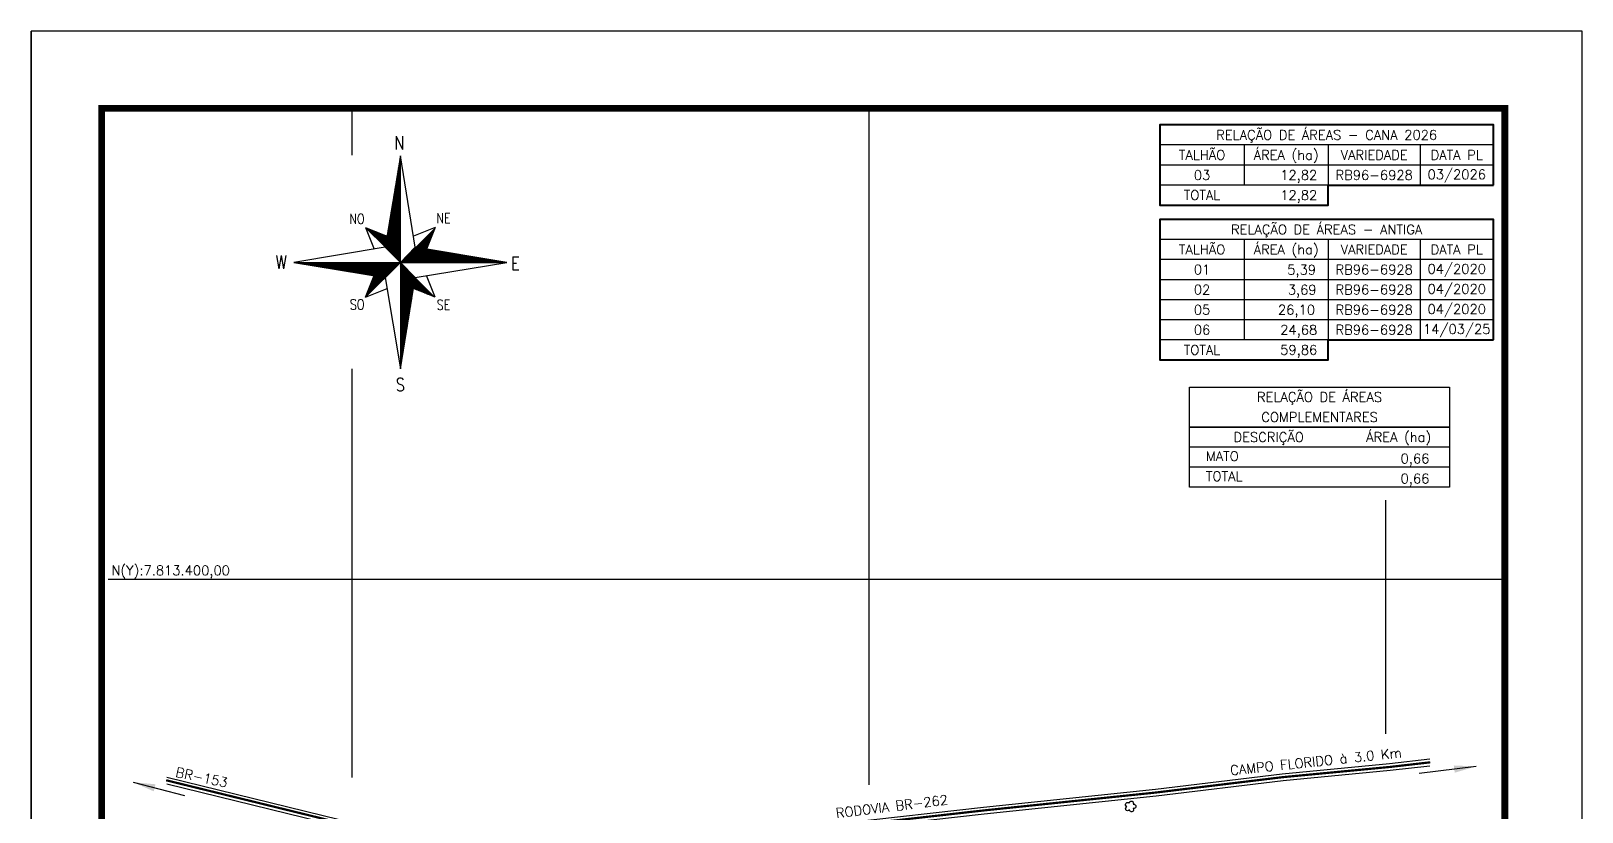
# Model space of a CAD drawing. Extents: x 749265 to 751365, y 7811172 to 7814142.
# Drawn here: x 749265 to 751365, y 7813085 to 7814142 of the extents above; entities that cross this region are included whole.
import ezdxf
from ezdxf.enums import TextEntityAlignment as Align

# ---------------------------------------------------------------- set-up
doc = ezdxf.new("R2010")
doc.units = 0
doc.header["$MEASUREMENT"] = 0
for name, pattern in [('CENTER2', [1.125, 0.75, -0.125, 0.125, -0.125]), ('CONTINUO', [0]), ('LIN0', [0])]:
    doc.linetypes.add(name, pattern=pattern)
for name, color, linetype in [('MALHA', 8, 'CONTINUO'), ('MARGEM', 7, 'CONTINUO'), ('QUADRO_DE_AREAS_CANA_2026', 7, 'Continuous'), ('QUADRO_DE_AREAS_CANA_ANTIGA', 7, 'Continuous'), ('QUADRO_DE_AREAS_COMPLEMENTARES', 7, 'Continuous'), ('RODOVIA', 1, 'Continuous'), ('SETA_NORTE', 3, 'Continuous'), ('SIMBOLO ARVORE', 118, 'Continuous')]:
    doc.layers.add(name, color=color, linetype=linetype)
doc.layers.add('TEXTO_DIVERSOS', color=7, linetype='Continuous', lineweight=5)
doc.styles.add('ROMANS', font='romans__.ttf', dxfattribs={"height": 0.2})
doc.styles.add('SIMPLEX', font='simplex', dxfattribs={"height": 0.2})
doc.styles.get("Standard").update_dxf_attribs({"font": 'arial.ttf'})
doc.dimstyles.new('ISO-25', dxfattribs={"dimtxt": 2.5, "dimasz": 2.5, "dimexe": 1.25, "dimexo": 0.625, "dimtad": 1, "dimtxsty": 'Standard', "dimcen": 2.5, "dimadec": 0, "dimazin": 0, "dimtfac": 1, "dimtmove": 0, "dimatfit": 3, "dimfxl": 1, "dimarcsym": 0})

# ---------------------------------------------------------------- blocks, each defined once
blk = doc.blocks.new('A$C309442C0')
at = {"layer": 'SETA_NORTE', "linetype": 'Continuous'}
h = blk.add_hatch(dxfattribs=at)
h.set_pattern_fill('ANSI31', color=256, scale=0.1375, angle=-90, style=0)
h.set_pattern_definition([(315, (-215853.3434, 13873.16845), (0.3086963042, 0.3086963042), [])])
h.paths.add_polyline_path([(73.5, 97.4), (74.7, 104.9), (60, 110.8)])
h = blk.add_hatch(dxfattribs=at)
h.set_pattern_fill('ANSI31', color=256, scale=0.1375, angle=180, style=0)
h.set_pattern_definition([(225, (13869.59828, 216024.21475), (0.3086963042, -0.3086963042), [])])
h.paths.add_polyline_path([(93.8, 97.4), (101.4, 96.2), (107.3, 110.8)])
h = blk.add_hatch(dxfattribs=at)
h.set_pattern_fill('ANSI31', color=256, scale=0.1375, style=0)
h.set_pattern_definition([(45, (-13702.2971, -215849.77324), (-0.3086963042, 0.3086963042), [])])
h.paths.add_polyline_path([(73.5, 77), (65.9, 78.3), (60, 63.6)])
h = blk.add_hatch(dxfattribs=at)
h.set_pattern_fill('ANSI31', color=256, scale=0.1375, angle=90, style=0)
h.set_pattern_definition([(135, (216020.6446, -13698.72693), (-0.3086963042, -0.3086963042), [])])
h.paths.add_polyline_path([(93.8, 77), (92.6, 69.5), (107.3, 63.6)])
for p, q in [((83.4, 157.5), (83.7, 157.8)), ((83.5, 158.3), (83.7, 158.4)), ((83.6, 159), (83.7, 159.1)), ((81.3, 145.3), (83.7, 147.6)), ((81.5, 146.1), (83.7, 148.2)), ((81.6, 146.8), (83.7, 148.9)), ((81.7, 147.6), (83.7, 149.5)), ((81.8, 148.3), (83.7, 150.1)), ((82, 149.1), (83.7, 150.8)), ((82.1, 149.9), (83.7, 151.4)), ((82.2, 150.6), (83.7, 152.1)), ((82.3, 151.4), (83.7, 152.7)), ((82.5, 152.2), (83.7, 153.3)), ((82.6, 152.9), (83.7, 154)), ((82.7, 153.7), (83.7, 154.6)), ((82.9, 154.4), (83.7, 155.2)), ((83, 155.2), (83.7, 155.9)), ((83.1, 156), (83.7, 156.5)), ((83.2, 156.7), (83.7, 157.2)), ((79.2, 132.3), (83.7, 136.8)), ((79.3, 133.1), (83.7, 137.4)), ((79.5, 133.8), (83.7, 138)), ((79.6, 134.6), (83.7, 138.7)), ((79.7, 135.4), (83.7, 139.3)), ((79.8, 136.1), (83.7, 140)), ((80, 136.9), (83.7, 140.6)), ((80.1, 137.7), (83.7, 141.2)), ((80.2, 138.4), (83.7, 141.9)), ((80.3, 139.2), (83.7, 142.5)), ((80.5, 139.9), (83.7, 143.1)), ((80.6, 140.7), (83.7, 143.8)), ((80.7, 141.5), (83.7, 144.4)), ((80.8, 142.2), (83.7, 145)), ((81, 143), (83.7, 145.7)), ((81.1, 143.8), (83.7, 146.3)), ((81.2, 144.5), (83.7, 147)), ((77.2, 120.1), (83.7, 126.6)), ((77.3, 120.9), (83.7, 127.2)), ((77.4, 121.6), (83.7, 127.8)), ((77.6, 122.4), (83.7, 128.5)), ((77.7, 123.2), (83.7, 129.1)), ((77.8, 123.9), (83.7, 129.8)), ((78, 124.7), (83.7, 130.4)), ((78.1, 125.5), (83.7, 131)), ((78.2, 126.2), (83.7, 131.7)), ((78.3, 127), (83.7, 132.3)), ((78.5, 127.7), (83.7, 132.9)), ((78.6, 128.5), (83.7, 133.6)), ((78.7, 129.3), (83.7, 134.2)), ((78.8, 130), (83.7, 134.9)), ((79, 130.8), (83.7, 135.5)), ((79.1, 131.6), (83.7, 136.1)), ((75.1, 107.2), (83.7, 115.7)), ((75.2, 107.9), (83.7, 116.4)), ((75.3, 108.7), (83.7, 117)), ((75.4, 109.4), (83.7, 117.7)), ((75.6, 110.2), (83.7, 118.3)), ((75.7, 111), (83.7, 118.9)), ((75.8, 111.7), (83.7, 119.6)), ((75.9, 112.5), (83.7, 120.2)), ((76.1, 113.3), (83.7, 120.8)), ((76.2, 114), (83.7, 121.5)), ((76.3, 114.8), (83.7, 122.1)), ((76.4, 115.5), (83.7, 122.8)), ((76.6, 116.3), (83.7, 123.4)), ((76.7, 117.1), (83.7, 124)), ((76.8, 117.8), (83.7, 124.7)), ((76.9, 118.6), (83.7, 125.3)), ((77.1, 119.4), (83.7, 125.9)), ((60, 110.8), (74.7, 104.9)), ((60, 110.8), (65.9, 96.2)), ((73.5, 97.3), (83.7, 107.5)), ((73.6, 98), (83.7, 108.1)), ((73.7, 98.8), (83.7, 108.7)), ((73.8, 99.5), (83.7, 109.4)), ((73.8, 97), (83.7, 106.8)), ((73.9, 100.3), (83.7, 110)), ((74.1, 101.1), (83.7, 110.6)), ((74.2, 101.8), (83.7, 111.3)), ((74.2, 96.7), (83.7, 106.2)), ((74.3, 102.6), (83.7, 111.9)), ((74.4, 103.3), (83.7, 112.6)), ((74.5, 96.4), (83.7, 105.6)), ((74.6, 104.1), (83.7, 113.2)), ((74.7, 104.9), (83.7, 113.8)), ((74.8, 105.6), (83.7, 114.5)), ((74.9, 106.4), (83.7, 115.1)), ((107.3, 110.8), (92.6, 104.9)), ((107.3, 110.8), (101.4, 96.2)), ((74.8, 96.1), (83.7, 104.9)), ((75.1, 95.7), (83.7, 104.3)), ((75.4, 95.4), (83.7, 103.6)), ((75.8, 95.1), (83.7, 103)), ((76.1, 94.8), (83.7, 102.4)), ((76.4, 94.5), (83.7, 101.7)), ((76.7, 94.2), (83.7, 101.1)), ((77, 93.8), (83.7, 100.5)), ((77.4, 93.5), (83.7, 99.8)), ((77.7, 93.2), (83.7, 99.2)), ((78, 92.9), (83.7, 98.5)), ((78.3, 92.6), (83.7, 97.9)), ((78.6, 92.2), (83.7, 97.3)), ((78.9, 91.9), (83.7, 96.6)), ((79.3, 91.6), (83.7, 96)), ((79.6, 91.3), (83.7, 95.4)), ((79.9, 91), (83.7, 94.7)), ((83.8, 87.2), (94, 97.4)), ((84.4, 87.2), (94.5, 97.3)), ((85.1, 87.2), (95.1, 97.2)), ((85.7, 87.2), (95.6, 97.1)), ((86.3, 87.2), (96.2, 97)), ((87, 87.2), (96.7, 96.9)), ((87.6, 87.2), (97.2, 96.9)), ((88.3, 87.2), (97.8, 96.8)), ((88.9, 87.2), (98.3, 96.7)), ((89.5, 87.2), (98.9, 96.6)), ((90.2, 87.2), (99.4, 96.5)), ((90.8, 87.2), (100, 96.4)), ((91.4, 87.2), (100.5, 96.3)), ((92.1, 87.2), (101.1, 96.2)), ((92.7, 87.2), (101.6, 96.1)), ((93.4, 87.2), (102.2, 96)), ((94, 87.2), (102.7, 96)), ((94.6, 87.2), (103.3, 95.9)), ((95.3, 87.2), (103.8, 95.8)), ((95.9, 87.2), (104.4, 95.7)), ((96.5, 87.2), (104.9, 95.6)), ((97.2, 87.2), (105.5, 95.5)), ((97.8, 87.2), (106, 95.4)), ((98.4, 87.2), (106.5, 95.3)), ((99.1, 87.2), (107.1, 95.2)), ((99.7, 87.2), (107.6, 95.1)), ((100.4, 87.2), (108.2, 95.1)), ((101, 87.2), (108.7, 95)), ((101.6, 87.2), (109.3, 94.9)), ((102.3, 87.2), (109.8, 94.8)), ((102.9, 87.2), (110.4, 94.7)), ((103.5, 87.2), (110.9, 94.6)), ((104.2, 87.2), (111.5, 94.5)), ((11.8, 87.2), (11.8, 87.2)), ((12.3, 87.1), (12.4, 87.2)), ((12.9, 87), (13.1, 87.2)), ((13.4, 86.9), (13.7, 87.2)), ((14, 86.8), (14.4, 87.2)), ((14.5, 86.7), (15, 87.2)), ((15.1, 86.6), (15.6, 87.2)), ((15.6, 86.6), (16.3, 87.2)), ((16.2, 86.5), (16.9, 87.2)), ((16.7, 86.4), (17.5, 87.2)), ((17.2, 86.3), (18.2, 87.2)), ((17.8, 86.2), (18.8, 87.2)), ((18.3, 86.1), (19.5, 87.2)), ((18.9, 86), (20.1, 87.2)), ((19.4, 85.9), (20.7, 87.2)), ((20, 85.8), (21.4, 87.2)), ((20.5, 85.7), (22, 87.2)), ((21.1, 85.7), (22.6, 87.2)), ((21.6, 85.6), (23.3, 87.2)), ((22.2, 85.5), (23.9, 87.2)), ((22.7, 85.4), (24.6, 87.2)), ((23.3, 85.3), (25.2, 87.2)), ((23.8, 85.2), (25.8, 87.2)), ((24.4, 85.1), (26.5, 87.2)), ((24.9, 85), (27.1, 87.2)), ((25.5, 84.9), (27.7, 87.2)), ((26, 84.8), (28.4, 87.2)), ((26.5, 84.8), (29, 87.2)), ((27.1, 84.7), (29.6, 87.2)), ((27.6, 84.6), (30.3, 87.2)), ((28.2, 84.5), (30.9, 87.2)), ((28.7, 84.4), (31.6, 87.2)), ((29.3, 84.3), (32.2, 87.2)), ((29.8, 84.2), (32.8, 87.2)), ((30.4, 84.1), (33.5, 87.2)), ((30.9, 84), (34.1, 87.2)), ((31.5, 83.9), (34.7, 87.2)), ((32, 83.9), (35.4, 87.2)), ((32.6, 83.8), (36, 87.2)), ((33.1, 83.7), (36.7, 87.2)), ((33.7, 83.6), (37.3, 87.2)), ((34.2, 83.5), (37.9, 87.2)), ((34.7, 83.4), (38.6, 87.2)), ((35.3, 83.3), (39.2, 87.2)), ((35.8, 83.2), (39.8, 87.2)), ((36.4, 83.1), (40.5, 87.2)), ((36.9, 83), (41.1, 87.2)), ((37.5, 83), (41.8, 87.2)), ((38, 82.9), (42.4, 87.2)), ((38.6, 82.8), (43, 87.2)), ((39.1, 82.7), (43.7, 87.2)), ((39.7, 82.6), (44.3, 87.2)), ((40.2, 82.5), (44.9, 87.2)), ((40.8, 82.4), (45.6, 87.2)), ((41.3, 82.3), (46.2, 87.2)), ((41.9, 82.2), (46.8, 87.2)), ((42.4, 82.1), (47.5, 87.2)), ((43, 82.1), (48.1, 87.2)), ((43.5, 82), (48.8, 87.2)), ((44, 81.9), (49.4, 87.2)), ((44.6, 81.8), (50, 87.2)), ((45.1, 81.7), (50.7, 87.2)), ((45.7, 81.6), (51.3, 87.2)), ((46.2, 81.5), (51.9, 87.2)), ((46.8, 81.4), (52.6, 87.2)), ((47.3, 81.3), (53.2, 87.2)), ((47.9, 81.2), (53.9, 87.2)), ((48.4, 81.2), (54.5, 87.2)), ((49, 81.1), (55.1, 87.2)), ((49.5, 81), (55.8, 87.2)), ((50.1, 80.9), (56.4, 87.2)), ((50.6, 80.8), (57, 87.2)), ((51.2, 80.7), (57.7, 87.2)), ((51.7, 80.6), (58.3, 87.2)), ((52.3, 80.5), (59, 87.2)), ((52.8, 80.4), (59.6, 87.2)), ((53.3, 80.3), (60.2, 87.2)), ((53.9, 80.3), (60.9, 87.2)), ((54.4, 80.2), (61.5, 87.2)), ((55, 80.1), (62.1, 87.2)), ((55.5, 80), (62.8, 87.2)), ((56.1, 79.9), (63.4, 87.2)), ((56.6, 79.8), (64, 87.2)), ((57.2, 79.7), (64.7, 87.2)), ((57.7, 79.6), (65.3, 87.2)), ((58.3, 79.5), (66, 87.2)), ((58.8, 79.4), (66.6, 87.2)), ((59.4, 79.4), (67.2, 87.2)), ((59.9, 79.3), (67.9, 87.2)), ((83.7, 87.2), (60, 63.6)), ((60.5, 79.2), (68.5, 87.2)), ((61, 79.1), (69.1, 87.2)), ((61.5, 79), (69.8, 87.2)), ((62.1, 78.9), (70.4, 87.2)), ((62.6, 78.8), (71.1, 87.2)), ((63.2, 78.7), (71.7, 87.2)), ((63.7, 78.6), (72.3, 87.2)), ((64.3, 78.5), (73, 87.2)), ((64.8, 78.4), (73.6, 87.2)), ((65.4, 78.4), (74.2, 87.2)), ((65.9, 78.3), (74.9, 87.2)), ((66.5, 78.2), (75.5, 87.2)), ((67, 78.1), (76.2, 87.2)), ((67.6, 78), (76.8, 87.2)), ((68.1, 77.9), (77.4, 87.2)), ((68.7, 77.8), (78.1, 87.2)), ((69.2, 77.7), (78.7, 87.2)), ((69.8, 77.6), (79.3, 87.2)), ((70.3, 77.5), (80, 87.2)), ((70.8, 77.5), (80.6, 87.2)), ((71.4, 77.4), (81.2, 87.2)), ((71.9, 77.3), (81.9, 87.2)), ((72.5, 77.2), (82.5, 87.2)), ((73, 77.1), (83.2, 87.2)), ((80.2, 90.7), (83.7, 94.1)), ((80.5, 90.3), (83.7, 93.4)), ((80.9, 90), (83.7, 92.8)), ((81.2, 89.7), (83.7, 92.2)), ((81.5, 89.4), (83.7, 91.5)), ((81.8, 89.1), (83.7, 90.9)), ((82.1, 88.7), (83.7, 90.3)), ((82.4, 88.4), (83.7, 89.6)), ((82.8, 88.1), (83.7, 89)), ((83.1, 87.8), (83.7, 88.4)), ((83.4, 87.5), (83.7, 87.7)), ((83.7, 87.1), (83.7, 87.1)), ((83.7, 86.4), (84, 86.8)), ((83.7, 85.8), (84.4, 86.5)), ((83.7, 85.2), (84.7, 86.2)), ((83.7, 84.5), (85, 85.9)), ((83.7, 83.9), (85.3, 85.6)), ((83.7, 83.3), (85.6, 85.2)), ((83.7, 82.6), (86, 84.9)), ((83.7, 82), (86.3, 84.6)), ((83.7, 81.3), (86.6, 84.3)), ((104.8, 87.2), (112, 94.4)), ((105.5, 87.2), (112.6, 94.3)), ((106.1, 87.2), (113.1, 94.2)), ((106.7, 87.2), (113.7, 94.1)), ((107.4, 87.2), (114.2, 94.1)), ((108, 87.2), (114.8, 94)), ((108.6, 87.2), (115.3, 93.9)), ((109.3, 87.2), (115.8, 93.8)), ((109.9, 87.2), (116.4, 93.7)), ((110.6, 87.2), (116.9, 93.6)), ((111.2, 87.2), (117.5, 93.5)), ((111.8, 87.2), (118, 93.4)), ((112.5, 87.2), (118.6, 93.3)), ((113.1, 87.2), (119.1, 93.2)), ((113.7, 87.2), (119.7, 93.2)), ((114.4, 87.2), (120.2, 93.1)), ((115, 87.2), (120.8, 93)), ((115.6, 87.2), (121.3, 92.9)), ((116.3, 87.2), (121.9, 92.8)), ((116.9, 87.2), (122.4, 92.7)), ((117.6, 87.2), (123, 92.6)), ((118.2, 87.2), (123.5, 92.5)), ((118.8, 87.2), (124, 92.4)), ((119.5, 87.2), (124.6, 92.3)), ((120.1, 87.2), (125.1, 92.3)), ((120.7, 87.2), (125.7, 92.2)), ((121.4, 87.2), (126.2, 92.1)), ((122, 87.2), (126.8, 92)), ((122.7, 87.2), (127.3, 91.9)), ((123.3, 87.2), (127.9, 91.8)), ((123.9, 87.2), (128.4, 91.7)), ((124.6, 87.2), (129, 91.6)), ((125.2, 87.2), (129.5, 91.5)), ((125.8, 87.2), (130.1, 91.4)), ((126.5, 87.2), (130.6, 91.4)), ((127.1, 87.2), (131.2, 91.3)), ((127.8, 87.2), (131.7, 91.2)), ((128.4, 87.2), (132.3, 91.1)), ((129, 87.2), (132.8, 91)), ((129.7, 87.2), (133.3, 90.9)), ((130.3, 87.2), (133.9, 90.8)), ((130.9, 87.2), (134.4, 90.7)), ((131.6, 87.2), (135, 90.6)), ((132.2, 87.2), (135.5, 90.5)), ((132.8, 87.2), (136.1, 90.5)), ((133.5, 87.2), (136.6, 90.4)), ((134.1, 87.2), (137.2, 90.3)), ((134.8, 87.2), (137.7, 90.2)), ((135.4, 87.2), (138.3, 90.1)), ((136, 87.2), (138.8, 90)), ((136.7, 87.2), (139.4, 89.9)), ((137.3, 87.2), (139.9, 89.8)), ((137.9, 87.2), (140.5, 89.7)), ((138.6, 87.2), (141, 89.6)), ((139.2, 87.2), (141.6, 89.6)), ((139.9, 87.2), (142.1, 89.5)), ((140.5, 87.2), (142.6, 89.4)), ((141.1, 87.2), (143.2, 89.3)), ((141.8, 87.2), (143.7, 89.2)), ((142.4, 87.2), (144.3, 89.1)), ((143, 87.2), (144.8, 89)), ((143.7, 87.2), (145.4, 88.9)), ((144.3, 87.2), (145.9, 88.8)), ((144.9, 87.2), (146.5, 88.7)), ((145.6, 87.2), (147, 88.7)), ((146.2, 87.2), (147.6, 88.6)), ((146.9, 87.2), (148.1, 88.5)), ((147.5, 87.2), (148.7, 88.4)), ((148.1, 87.2), (149.2, 88.3)), ((148.8, 87.2), (149.8, 88.2)), ((149.4, 87.2), (150.3, 88.1)), ((150, 87.2), (150.8, 88)), ((150.7, 87.2), (151.4, 87.9)), ((151.3, 87.2), (151.9, 87.8)), ((152, 87.2), (152.5, 87.8)), ((152.6, 87.2), (153, 87.7)), ((153.2, 87.2), (153.6, 87.6)), ((153.9, 87.2), (154.1, 87.5)), ((154.5, 87.2), (154.7, 87.4)), ((155.1, 87.2), (155.2, 87.3)), ((60, 63.6), (65.9, 78.3)), ((83.7, 80.7), (86.9, 84)), ((83.7, 80.1), (87.2, 83.6)), ((83.7, 79.4), (87.5, 83.3)), ((83.7, 78.8), (87.9, 83)), ((83.7, 78.2), (88.2, 82.7)), ((83.7, 77.5), (88.5, 82.4)), ((83.7, 76.9), (88.8, 82.1)), ((83.7, 76.2), (89.1, 81.7)), ((83.7, 75.6), (89.5, 81.4)), ((83.7, 75), (89.8, 81.1)), ((83.7, 74.3), (90.1, 80.8)), ((83.7, 73.7), (90.4, 80.5)), ((83.7, 73.1), (90.7, 80.1)), ((83.7, 72.4), (91, 79.8)), ((83.7, 71.8), (91.4, 79.5)), ((83.7, 71.2), (91.7, 79.2)), ((83.7, 70.5), (92, 78.9)), ((83.7, 69.9), (92.3, 78.5)), ((83.7, 69.2), (92.6, 78.2)), ((83.7, 68.6), (93, 77.9)), ((83.7, 68), (93.3, 77.6)), ((83.7, 67.3), (93.6, 77.3)), ((83.7, 66.7), (93.8, 76.9)), ((83.7, 66.1), (93.7, 76.1)), ((83.7, 65.4), (93.6, 75.3)), ((83.7, 64.8), (93.4, 74.6)), ((83.7, 64.1), (93.3, 73.8)), ((107.3, 63.6), (101.4, 78.3)), ((60, 63.6), (74.7, 69.5)), ((83.7, 63.5), (93.2, 73)), ((83.7, 62.9), (93.1, 72.3)), ((83.7, 62.2), (92.9, 71.5)), ((83.7, 61.6), (92.8, 70.8)), ((83.7, 61), (92.7, 70)), ((83.7, 60.3), (92.6, 69.2)), ((83.7, 59.7), (92.4, 68.5)), ((83.7, 59), (92.3, 67.7)), ((83.7, 58.4), (92.2, 66.9)), ((83.7, 57.8), (92.1, 66.2)), ((83.7, 57.1), (91.9, 65.4)), ((83.7, 56.5), (91.8, 64.7)), ((83.7, 55.9), (91.7, 63.9)), ((83.7, 55.2), (91.6, 63.1)), ((107.3, 63.6), (92.6, 69.5)), ((83.7, 54.6), (91.4, 62.4)), ((83.7, 54), (91.3, 61.6)), ((83.7, 53.3), (91.2, 60.8)), ((83.7, 52.7), (91.1, 60.1)), ((83.7, 52), (90.9, 59.3)), ((83.7, 51.4), (90.8, 58.6)), ((83.7, 50.8), (90.7, 57.8)), ((83.7, 50.1), (90.5, 57)), ((83.7, 49.5), (90.4, 56.3)), ((83.7, 48.9), (90.3, 55.5)), ((83.7, 48.2), (90.2, 54.7)), ((83.7, 47.6), (90, 54)), ((83.7, 46.9), (89.9, 53.2)), ((83.7, 46.3), (89.8, 52.5)), ((83.7, 45.7), (89.7, 51.7)), ((83.7, 45), (89.5, 50.9)), ((83.7, 44.4), (89.4, 50.2)), ((83.7, 43.8), (89.3, 49.4)), ((83.7, 43.1), (89.2, 48.6)), ((83.7, 42.5), (89, 47.9)), ((83.7, 41.8), (88.9, 47.1)), ((83.7, 41.2), (88.8, 46.3)), ((83.7, 40.6), (88.7, 45.6)), ((83.7, 39.9), (88.5, 44.8)), ((83.7, 39.3), (88.4, 44.1)), ((83.7, 38.7), (88.3, 43.3)), ((83.7, 38), (88.2, 42.5)), ((83.7, 37.4), (88, 41.8)), ((83.7, 36.8), (87.9, 41)), ((83.7, 36.1), (87.8, 40.2)), ((83.7, 35.5), (87.7, 39.5)), ((83.7, 34.8), (87.5, 38.7)), ((83.7, 34.2), (87.4, 38)), ((83.7, 33.6), (87.3, 37.2)), ((83.7, 32.9), (87.2, 36.4)), ((83.7, 32.3), (87, 35.7)), ((83.7, 31.7), (86.9, 34.9)), ((83.7, 31), (86.8, 34.1)), ((83.7, 30.4), (86.7, 33.4)), ((83.7, 29.7), (86.5, 32.6)), ((83.7, 29.1), (86.4, 31.9)), ((83.7, 28.5), (86.3, 31.1)), ((83.7, 27.8), (86.2, 30.3)), ((83.7, 27.2), (86, 29.6)), ((83.7, 26.6), (85.9, 28.8)), ((83.7, 25.9), (85.8, 28)), ((83.7, 25.3), (85.6, 27.3)), ((83.7, 24.6), (85.5, 26.5)), ((83.7, 24), (85.4, 25.8)), ((83.7, 23.4), (85.3, 25)), ((83.7, 22.7), (85.1, 24.2)), ((83.7, 22.1), (85, 23.5)), ((83.7, 21.5), (84.9, 22.7)), ((83.7, 20.8), (84.8, 21.9)), ((83.7, 20.2), (84.6, 21.2)), ((83.7, 19.6), (84.5, 20.4)), ((83.7, 18.9), (84.4, 19.7)), ((83.7, 18.3), (84.3, 18.9)), ((83.7, 17.6), (84.1, 18.1)), ((83.7, 17), (84, 17.4)), ((83.7, 16.4), (83.9, 16.6)), ((83.7, 15.7), (83.8, 15.8))]:
    blk.add_line(p, q, dxfattribs=at)
blk.add_lwpolyline([(93.8, 77), (155.7, 87.2), (93.8, 97.4), (83.7, 159.3), (73.5, 97.4), (11.6, 87.2), (73.5, 77), (83.7, 15.1)], close=True, dxfattribs=at)
for points in [[(83.7, 87.2), (83.7, 159.3)], [(83.7, 87.2), (73.5, 97.4)], [(83.7, 87.2), (93.8, 97.4)], [(11.6, 87.2), (155.7, 87.2)], [(83.7, 87.2), (73.5, 77)], [(83.7, 87.2), (93.8, 77)], [(83.7, 87.2), (83.7, 15.1)]]:
    blk.add_lwpolyline(points, dxfattribs=at)
at = {"layer": 'SETA_NORTE', "color": 7, "lineweight": 30, "style": 'ROMANS', "width": 0.8}
for s, height, p in [('N ', 8.94, (79.5, 163.6)), ('NO', 6.88, (49.1, 113.2)), ('NE', 6.87, (108, 113.7)), ('W', 8.94, (-0.7, 82.9)), ('E', 8.94, (158.6, 82.1)), ('SO', 6.88, (49.5, 55.3)), ('SE', 6.87, (108.3, 55)), ('S', 8.94, (80.6, 0))]:
    blk.add_text(s, height=height, dxfattribs=at).set_placement(p)

msp = doc.modelspace()

# ---------------------------------------------------------------- linework, layer by layer
at = {"layer": 'MALHA'}
for p, q in [((749700, 7813974), (749700, 7814037.3)), ((750400, 7813121.6), (750400, 7814037.3)), ((749700, 7813131.5), (749700, 7813684.8)), ((751100, 7813190.9), (751100, 7813507.1)), ((749369.9, 7813400), (751260.9, 7813400))]:
    msp.add_line(p, q, dxfattribs=at)
at = {"layer": 'MARGEM', "color": 174, "linetype": 'LIN0'}
msp.add_line((749265.4, 7811171.9), (749265.4, 7814141.9), dxfattribs=at)
at = {"layer": 'MARGEM', "color": 174, "linetype": 'LIN0', "flags": 128}
msp.add_lwpolyline([(751365.4, 7811171.9), (751365.4, 7814141.9), (749265.4, 7814141.9), (749265.4, 7811171.9)], close=True, dxfattribs=at)
at = {"layer": 'MARGEM', "color": 174, "linetype": 'LIN0', "const_width": 9.09, "flags": 128}
msp.add_lwpolyline([(751260.9, 7811501.7), (751260.9, 7814037.3), (749360.9, 7814037.3), (749360.9, 7811501.7)], close=True, dxfattribs=at)
at = {"layer": 'QUADRO_DE_AREAS_CANA_2026', "linetype": 'Continuous'}
for p, q in [((751245.4, 7813987.7), (750794, 7813987.7)), ((750907.8, 7813987.7), (750907.8, 7813933.4)), ((751021.7, 7813987.7), (751021.7, 7813933.4)), ((751146.2, 7813987.7), (751146.2, 7813933.4)), ((751245.4, 7813960.6), (750794, 7813960.6)), ((751021.7, 7813933.4), (750794, 7813933.4))]:
    msp.add_line(p, q, dxfattribs=at)
at = {"layer": 'QUADRO_DE_AREAS_CANA_2026', "color": 174, "linetype": 'ByBlock', "lineweight": 40}
for points in [[(751245.4, 7813933.4), (751245.4, 7813960.6), (751245.4, 7814014.9), (750794, 7814014.9), (750794, 7813960.6), (750794, 7813933.4)], [(750794, 7813933.4), (750794, 7813906.3), (751021.7, 7813906.3), (751021.7, 7813933.4), (751245.4, 7813933.4)]]:
    msp.add_lwpolyline(points, dxfattribs=at)
at = {"layer": 'QUADRO_DE_AREAS_CANA_ANTIGA', "linetype": 'Continuous'}
for p, q in [((751245.4, 7813859.7), (750794, 7813859.7)), ((750907.8, 7813859.7), (750907.8, 7813724)), ((751021.7, 7813859.7), (751021.7, 7813724)), ((751146.2, 7813859.7), (751146.2, 7813724)), ((751245.4, 7813832.6), (750794, 7813832.6)), ((751245.4, 7813805.4), (750794, 7813805.4)), ((751245.4, 7813778.3), (750794, 7813778.3)), ((751245.4, 7813751.2), (750794, 7813751.2)), ((751021.7, 7813724), (750794, 7813724))]:
    msp.add_line(p, q, dxfattribs=at)
at = {"layer": 'QUADRO_DE_AREAS_CANA_ANTIGA', "color": 174, "linetype": 'ByBlock', "lineweight": 40}
for points in [[(751245.4, 7813724), (751245.4, 7813832.6), (751245.4, 7813886.9), (750794, 7813886.9), (750794, 7813832.6), (750794, 7813724)], [(750794, 7813724), (750794, 7813696.9), (751021.7, 7813696.9), (751021.7, 7813724), (751245.4, 7813724)]]:
    msp.add_lwpolyline(points, dxfattribs=at)
at = {"layer": 'QUADRO_DE_AREAS_COMPLEMENTARES', "color": 174}
for p, q in [((750833.9, 7813660.1), (751186.1, 7813660.1)), ((750833.9, 7813524.4), (750833.9, 7813660.1)), ((751186.1, 7813660.1), (751186.1, 7813524.4)), ((750833.9, 7813551.6), (750833.9, 7813578.7)), ((751186.1, 7813578.7), (751186.1, 7813551.6)), ((751186.1, 7813551.6), (750833.9, 7813551.6)), ((751186.1, 7813524.4), (750833.9, 7813524.4))]:
    msp.add_line(p, q, dxfattribs=at)
at = {"layer": 'QUADRO_DE_AREAS_COMPLEMENTARES', "linetype": 'Continuous'}
for p, q in [((751186.1, 7813605.9), (750833.9, 7813605.9)), ((751186.1, 7813578.7), (750833.9, 7813578.7))]:
    msp.add_line(p, q, dxfattribs=at)
at = {"layer": 'QUADRO_DE_AREAS_COMPLEMENTARES'}
for p, q in [((750833.9, 7813605.9), (751186.1, 7813605.9)), ((751186.1, 7813578.7), (750833.9, 7813578.7))]:
    msp.add_line(p, q, dxfattribs=at)
at = {"layer": 'RODOVIA'}
for points in [[(749449.4, 7813132.2), (749777, 7813051.9, 0.060587), (750000.7, 7813031.1), (750185.8, 7813049.9), (750555.1, 7813091.6), (750787.9, 7813115.8), (750959.6, 7813136.6), (751104.6, 7813150.4), (751159.4, 7813156.7)], [(749449.4, 7813123), (749775, 7813043.2, 0.060706), (750001.3, 7813022.1), (750186.7, 7813040.9), (750556.1, 7813082.6), (750788.9, 7813106.8), (750960.6, 7813127.6), (751105.5, 7813141.5), (751159.4, 7813147.6)]]:
    msp.add_lwpolyline(points, format="xyb", dxfattribs=at)
at = {"layer": 'RODOVIA', "linetype": 'CENTER2', "ltscale": 80, "const_width": 3}
msp.add_lwpolyline([(749448.3, 7813127.9), (749776, 7813047.6, 0.060647), (750001, 7813026.6), (750186.2, 7813045.4), (750555.6, 7813087.1), (750788.4, 7813111.3), (750960.1, 7813132.1), (751105, 7813145.9), (751159.9, 7813152.2)], format="xyb", dxfattribs=at)
at = {"layer": 'SIMBOLO ARVORE', "linetype": 'CONTINUO'}
msp.add_polyline3d([(750752.7, 7813087.9, 0), (750751.5, 7813086.9, 0), (750749.9, 7813086.7, 0), (750748.7, 7813087.2, 0), (750747.9, 7813087.9, 0), (750747.6, 7813088.8, 0), (750747.5, 7813090.2, 0), (750748, 7813091, 0), (750748.4, 7813091.6, 0), (750749.3, 7813092.3, 0), (750748.7, 7813092.4, 0), (750748.2, 7813092.9, 0), (750747.5, 7813094, 0), (750747.4, 7813095.2, 0), (750747.9, 7813096.5, 0), (750748.4, 7813097, 0), (750749.3, 7813097.6, 0), (750750.3, 7813097.7, 0), (750751.1, 7813097.6, 0), (750751.7, 7813097.3, 0), (750752.4, 7813096.7, 0), (750752.6, 7813097.9, 0), (750752.7, 7813098.3, 0), (750753.2, 7813099, 0), (750754, 7813099.2, 0), (750754.7, 7813099.6, 0), (750755.5, 7813099.7, 0), (750756.3, 7813099.5, 0), (750757, 7813099.2, 0), (750757.4, 7813098.7, 0), (750757.8, 7813097.9, 0), (750758, 7813097, 0), (750757.6, 7813095.4, 0), (750758.8, 7813095.4, 0), (750759.7, 7813095.2, 0), (750760.6, 7813094.5, 0), (750761.1, 7813093.9, 0), (750761.2, 7813091.7, 0), (750760.7, 7813090.7, 0), (750759.9, 7813090, 0), (750758.8, 7813089.7, 0), (750757.8, 7813089.8, 0), (750758.3, 7813087.7, 0), (750758.1, 7813086.8, 0), (750757.5, 7813086, 0), (750756.8, 7813085.5, 0), (750755.9, 7813085.2, 0), (750755, 7813085.3, 0), (750754.3, 7813085.5, 0), (750753.5, 7813086.3, 0), (750752.9, 7813087, 0), (750752.7, 7813088.1, 0)], dxfattribs=at)

# ---------------------------------------------------------------- block references
at = {"layer": 'SETA_NORTE', "linetype": 'ByBlock', "xscale": 2, "yscale": 2, "zscale": 2}
msp.add_blockref('A$C309442C0', (749598.1, 7813654.4), dxfattribs=at)

# ---------------------------------------------------------------- texts
at = {"layer": 'MALHA', "linetype": 'Continuous', "style": 'SIMPLEX'}
msp.add_text('N(Y):7.813.400,00', height=13, dxfattribs=at).set_placement((749374.2, 7813401.6), align=Align.BOTTOM_LEFT)
at = {"layer": 'QUADRO_DE_AREAS_CANA_2026', "linetype": 'Continuous', "style": 'SIMPLEX'}
for s, p in [('RELAÇÃO DE ÁREAS - CANA 2026', (751019.7, 7814001.3)), ('TALHÃO', (750850.9, 7813974.2)), ('ÁREA (ha)', (750964.8, 7813974.2)), ('VARIEDADE', (751084, 7813974.2)), ('DATA PL', (751195.8, 7813974.2)), ('03', (750850.9, 7813947)), ('RB96-6928', (751084, 7813947)), ('03/2026', (751195.8, 7813947.9)), ('TOTAL', (750850.9, 7813919.9))]:
    msp.add_text(s, height=13, dxfattribs=at).set_placement(p, align=Align.MIDDLE_CENTER)
at = {"layer": 'QUADRO_DE_AREAS_CANA_2026', "color": 7, "linetype": 'Continuous', "style": 'SIMPLEX'}
msp.add_text('12,82', height=13, dxfattribs=at).set_placement((751006.9, 7813940.5), align=Align.RIGHT)
at = {"layer": 'QUADRO_DE_AREAS_CANA_2026', "linetype": 'Continuous', "style": 'SIMPLEX'}
msp.add_text('12,82', height=13, dxfattribs=at).set_placement((751006.9, 7813913.3), align=Align.RIGHT)
at = {"layer": 'QUADRO_DE_AREAS_CANA_ANTIGA', "linetype": 'Continuous', "style": 'SIMPLEX'}
for s, p in [('RELAÇÃO DE ÁREAS - ANTIGA', (751019.7, 7813873.3)), ('TALHÃO', (750850.9, 7813846.2)), ('ÁREA (ha)', (750964.8, 7813846.2)), ('VARIEDADE', (751084, 7813846.2)), ('DATA PL', (751195.8, 7813846.2)), ('04/2020', (751195.8, 7813819.9)), ('01', (750850.9, 7813819)), ('RB96-6928', (751084, 7813819)), ('02', (750850.9, 7813791.9)), ('RB96-6928', (751084, 7813791.9)), ('04/2020', (751195.8, 7813792.8)), ('05', (750850.9, 7813764.7)), ('RB96-6928', (751084, 7813764.7)), ('04/2020', (751195.8, 7813765.6)), ('06', (750850.9, 7813737.6)), ('RB96-6928', (751084, 7813737.6)), ('14/03/25', (751195.8, 7813738.5)), ('TOTAL', (750850.9, 7813710.4))]:
    msp.add_text(s, height=13, dxfattribs=at).set_placement(p, align=Align.MIDDLE_CENTER)
for s, p in [('5,39', (751005.3, 7813812.4)), ('3,69', (751006, 7813785.3)), ('26,10', (751003.9, 7813758.2)), ('24,68', (751006.9, 7813731)), ('59,86', (751006.9, 7813703.9))]:
    msp.add_text(s, height=13, dxfattribs=at).set_placement(p, align=Align.RIGHT)
at = {"layer": 'QUADRO_DE_AREAS_COMPLEMENTARES', "linetype": 'Continuous', "style": 'SIMPLEX'}
for s, p in [('RELAÇÃO DE ÁREAS', (751010, 7813646.6)), ('COMPLEMENTARES', (751010, 7813619.4)), ('DESCRIÇÃO', (750941.1, 7813592.3)), ('ÁREA (ha)', (751117.2, 7813592.3))]:
    msp.add_text(s, height=13, dxfattribs=at).set_placement(p, align=Align.MIDDLE_CENTER)
for s, p in [('MATO', (750856.1, 7813566.5)), ('TOTAL', (750856.1, 7813539.4))]:
    msp.add_text(s, height=13, dxfattribs=at).set_placement(p, align=Align.MIDDLE_LEFT)
for p in [(751158.8, 7813556.8), (751158.8, 7813529.7)]:
    msp.add_text('0,66', height=13, dxfattribs=at).set_placement(p, align=Align.RIGHT)
at = {"layer": 'TEXTO_DIVERSOS', "style": 'SIMPLEX'}
for s, rotation, p in [('CAMPO FLORIDO à 3.0 Km', 6, (750889.8, 7813134.7)), ('BR-153', 348, (749460.3, 7813132.9)), ('RODOVIA BR-262', 7, (750356, 7813076.8))]:
    msp.add_text(s, height=13, rotation=rotation, dxfattribs=at).set_placement(p)

# ---------------------------------------------------------------- leaders
at = {"layer": 'TEXTO_DIVERSOS'}
for points in [[(751222.2, 7813146.7), (751145.1, 7813137.2)], [(749403.7, 7813125.2), (749473, 7813107.3)]]:
    msp.add_leader(points, dimstyle='ISO-25', override={"dimasz": 30, "dimzin": 0}, dxfattribs=at)

doc.saveas('drawing.dxf')
